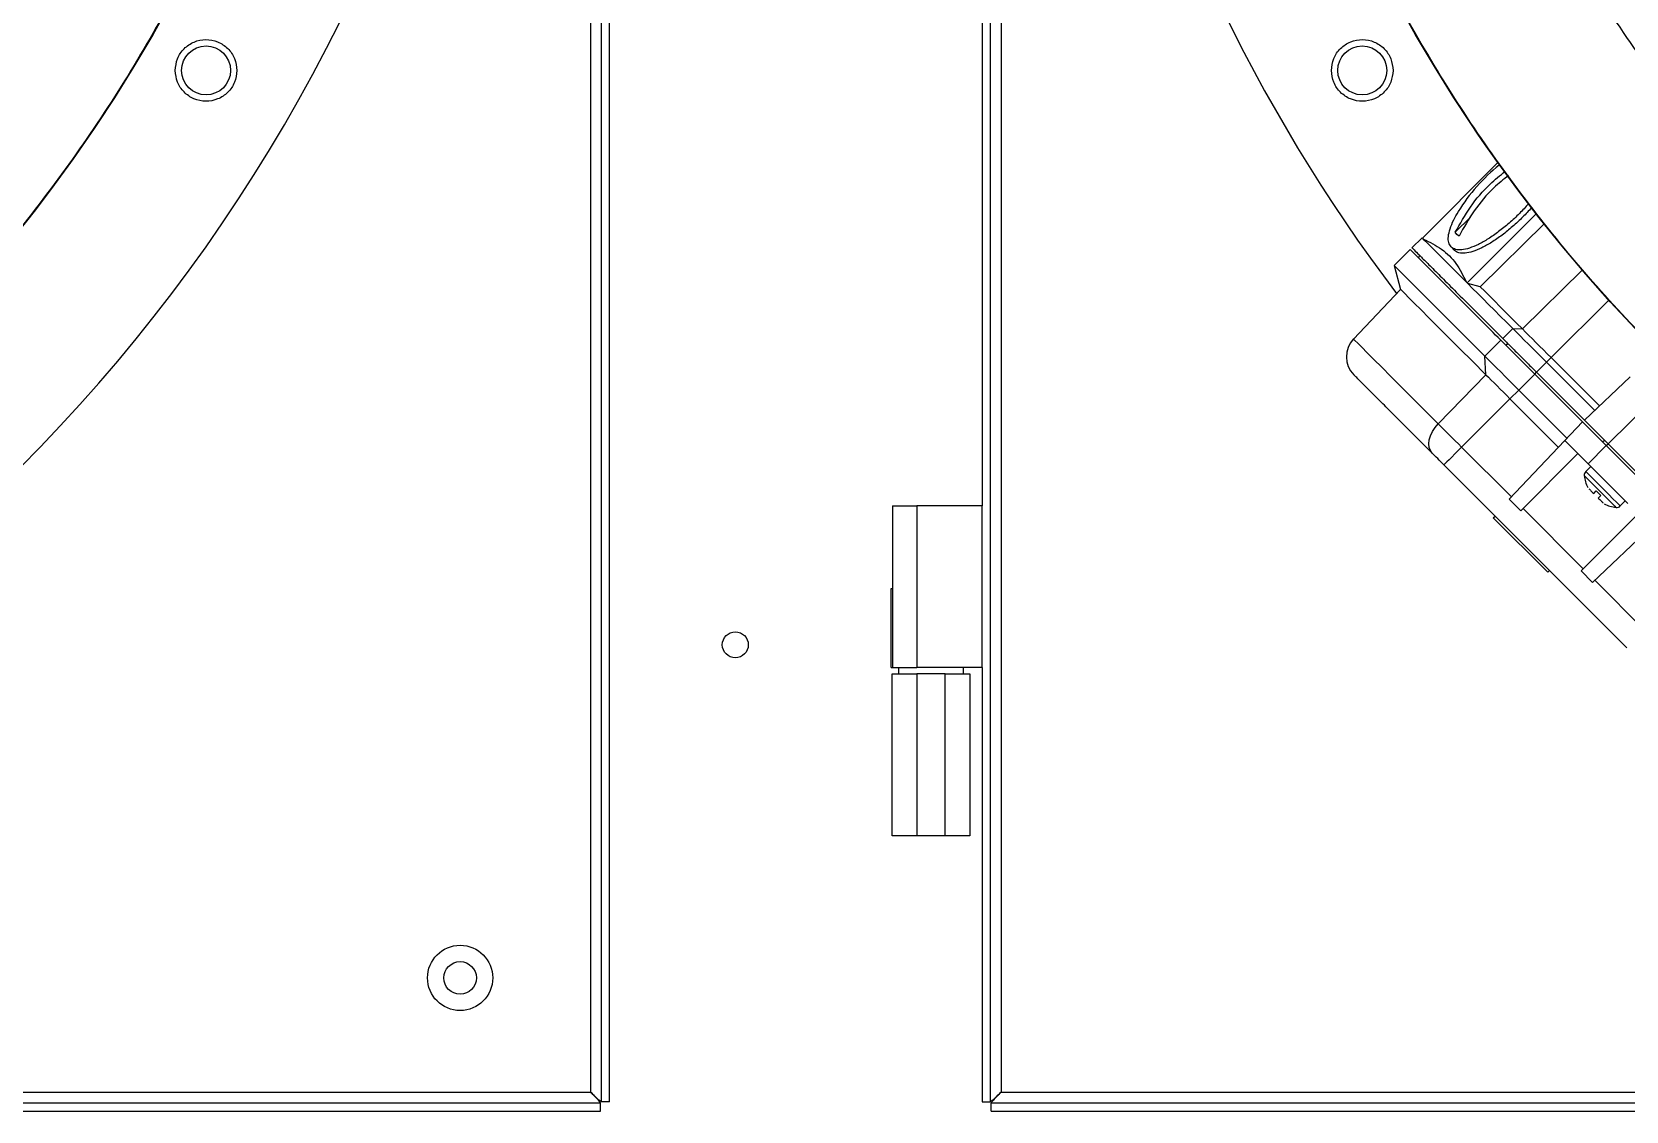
# Model space of a CAD drawing. Header units: inches. Extents: x 1229 to 1453, y -1023 to -720.
# Drawn here: x 1264.35 to 1276.56, y -999.56 to -991.28 of the extents above; entities that cross this region are included whole.
import ezdxf

# ---------------------------------------------------------------- set-up
doc = ezdxf.new("R2010")
doc.units = ezdxf.units.IN
doc.header["$MEASUREMENT"] = 0

msp = doc.modelspace()

# ---------------------------------------------------------------- linework, layer by layer
at = {"color": 18, "linetype": 'Continuous', "lineweight": 25, "true_color": 0x000000}
for p, q in [((1268.6274, -972.161), (1268.6274, -999.411)), ((1268.7104, -999.487), (1268.7104, -972.0851)), ((1268.7734, -999.487), (1268.7734, -972.0851)), ((1271.6904, -972.0851), (1271.6904, -999.487)), ((1271.7734, -972.161), (1271.7734, -999.411)), ((1271.6274, -975.156), (1271.6274, -994.916)), ((1275.5806, -992.2863), (1275.0019, -992.8651)), ((1275.3446, -993.2079), (1275.8737, -992.6788)), ((1275.37, -992.7047), (1275.2541, -992.8207)), ((1275.9375, -992.7532), (1275.4451, -993.2373)), ((1274.9992, -992.8624), (1274.9219, -992.9384)), ((1275.0019, -992.8651), (1275.0089, -992.8721)), ((1275.2228, -992.9329), (1275.2489, -992.9591)), ((1275.2657, -992.8377), (1275.2541, -992.8207)), ((1275.2827, -992.8492), (1275.2657, -992.8377)), ((1274.9077, -992.9519), (1274.7852, -993.0744)), ((1274.9829, -992.9992), (1274.9689, -993.0132)), ((1274.7852, -993.0744), (1274.8343, -993.2579)), ((1276.2264, -993.1097), (1275.7694, -993.5616)), ((1274.8343, -993.2579), (1274.4733, -993.6384)), ((1275.3376, -993.2008), (1275.3446, -993.2079)), ((1275.3497, -993.2129), (1275.3446, -993.2079)), ((1275.4451, -993.2373), (1275.3497, -993.2129)), ((1276.4296, -993.3401), (1275.9888, -993.7809)), ((1275.4806, -993.7699), (1275.6031, -993.6474)), ((1275.6173, -993.6337), (1275.6943, -993.5575)), ((1275.6425, -993.6868), (1275.6564, -993.6728)), ((1275.6943, -993.5575), (1275.7694, -993.5616)), ((1275.4883, -993.9118), (1275.4806, -993.7699)), ((1275.9888, -993.7809), (1275.9532, -993.8165)), ((1275.9888, -993.7809), (1276.359, -994.1511)), ((1275.1238, -994.2888), (1275.4883, -993.9118)), ((1275.7402, -994.0295), (1275.8627, -993.907)), ((1275.8627, -993.907), (1275.8767, -993.893)), ((1276.23, -994.2742), (1275.8627, -993.907)), ((1275.8767, -993.893), (1275.9532, -993.8165)), ((1275.8767, -993.893), (1276.2439, -994.2603)), ((1275.9532, -993.8165), (1276.3225, -994.1857)), ((1275.6731, -994.0966), (1275.7402, -994.0295)), ((1275.7402, -994.0295), (1276.1107, -994.3999)), ((1276.5932, -993.9289), (1276.2439, -994.2603)), ((1275.3023, -994.4674), (1275.6731, -994.0966)), ((1276.0453, -994.4689), (1275.6731, -994.0966)), ((1276.4249, -994.4413), (1276.7626, -994.1108)), ((1276.0919, -994.4198), (1276.23, -994.2742)), ((1276.411, -994.4552), (1276.23, -994.2742)), ((1276.2439, -994.2603), (1276.3971, -994.4134)), ((1275.6843, -994.8493), (1275.3023, -994.4674)), ((1275.6682, -994.8663), (1276.0919, -994.4198)), ((1275.7566, -994.9546), (1276.1943, -994.5169)), ((1276.0919, -994.4198), (1276.096, -994.4186)), ((1276.096, -994.4186), (1276.2733, -994.5959)), ((1276.2733, -994.5959), (1276.411, -994.4552)), ((1276.3831, -994.4274), (1276.3971, -994.4134)), ((1276.3971, -994.4134), (1276.4249, -994.4413)), ((1276.7172, -994.7614), (1276.411, -994.4552)), ((1276.4111, -994.4554), (1276.4249, -994.4413)), ((1276.7311, -994.7475), (1276.4249, -994.4413)), ((1275.1668, -994.6029), (1276.5695, -996.0056)), ((1276.2927, -994.6153), (1276.2541, -994.6538)), ((1276.2733, -994.5959), (1276.5765, -994.8991)), ((1275.6843, -994.8493), (1275.6682, -994.8663)), ((1275.6682, -994.8663), (1275.7566, -994.9546)), ((1276.3147, -994.8226), (1276.3347, -994.8026)), ((1276.3347, -994.8026), (1276.3698, -994.8377)), ((1276.3698, -994.8377), (1276.3498, -994.8577)), ((1276.5186, -994.9183), (1276.5571, -994.8797)), ((1270.9399, -994.916), (1270.9399, -995.5506)), ((1270.9399, -994.916), (1271.1274, -994.916)), ((1271.1274, -994.916), (1271.1274, -996.156)), ((1271.6274, -994.916), (1271.1274, -994.916)), ((1271.6274, -996.156), (1271.6274, -994.916)), ((1275.5452, -995.0092), (1275.5591, -994.9953)), ((1275.9628, -995.4268), (1275.5452, -995.0092)), ((1276.2343, -995.3993), (1275.7731, -994.9381)), ((1276.6555, -994.9781), (1276.2178, -995.4158)), ((1275.5661, -995.0301), (1275.566, -995.0301)), ((1276.7526, -995.0805), (1276.3061, -995.5042)), ((1275.9418, -995.4059), (1275.9419, -995.4059)), ((1275.9628, -995.4268), (1275.9767, -995.4129)), ((1276.2178, -995.4158), (1276.3061, -995.5042)), ((1276.3061, -995.5042), (1276.3231, -995.4881)), ((1276.705, -995.8701), (1276.3231, -995.4881)), ((1270.9299, -996.156), (1270.9299, -995.5506)), ((1270.9299, -995.5506), (1270.9399, -995.5506)), ((1270.9399, -995.5506), (1270.9399, -996.156)), ((1270.9299, -996.156), (1270.9399, -996.156)), ((1270.9394, -997.446), (1270.9394, -996.206)), ((1270.9394, -996.206), (1271.1269, -996.206)), ((1270.9399, -996.156), (1271.1274, -996.156)), ((1270.9864, -996.156), (1270.9864, -996.206)), ((1271.1269, -996.206), (1271.1269, -997.446)), ((1271.3459, -996.206), (1271.1269, -996.206)), ((1271.6274, -996.156), (1271.1274, -996.156)), ((1271.3459, -997.446), (1271.3459, -996.206)), ((1271.3459, -996.206), (1271.5334, -996.206)), ((1271.4864, -996.206), (1271.4864, -996.156)), ((1271.5334, -996.206), (1271.5334, -997.446)), ((1271.6274, -996.156), (1271.6274, -999.487)), ((1271.1269, -997.446), (1270.9394, -997.446)), ((1271.3459, -997.446), (1271.1269, -997.446)), ((1271.5334, -997.446), (1271.3459, -997.446)), ((1241.7734, -999.411), (1268.6274, -999.411)), ((1271.7734, -999.411), (1298.6274, -999.411)), ((1241.6974, -999.494), (1268.7033, -999.494)), ((1268.7033, -999.557), (1268.7033, -999.494)), ((1268.7734, -999.487), (1268.7104, -999.487)), ((1271.6274, -999.487), (1271.6904, -999.487)), ((1271.6974, -999.557), (1271.6974, -999.494)), ((1271.6974, -999.494), (1298.7033, -999.494)), ((1241.6974, -999.557), (1268.7033, -999.557)), ((1271.6974, -999.557), (1298.7033, -999.557))]:
    msp.add_line(p, q, dxfattribs=at)
at = {"color": 18, "linetype": 'Continuous', "lineweight": 25, "true_color": 0x000000, "flags": 128}
for points in [[(1275.0089, -992.8721), (1275.0247, -992.888), (1275.0481, -992.9113), (1275.0787, -992.9419), (1275.1167, -992.9799), (1275.1617, -993.0249), (1275.2137, -993.0769), (1275.2724, -993.1356), (1275.3376, -993.2008)], [(1274.7852, -993.0744), (1274.7903, -993.0795), (1274.8057, -993.0949), (1274.8313, -993.1205), (1274.867, -993.1562), (1274.9125, -993.2017), (1274.9676, -993.2568), (1275.032, -993.3212), (1275.1055, -993.3947), (1275.1875, -993.4767), (1275.2777, -993.5669), (1275.3756, -993.6648), (1275.4806, -993.7699)], [(1274.8343, -993.2579), (1274.8357, -993.2592), (1274.8462, -993.2697), (1274.8672, -993.2907), (1274.8985, -993.3221), (1274.94, -993.3636), (1274.9915, -993.415), (1275.0526, -993.4761), (1275.1229, -993.5464), (1275.2021, -993.6257), (1275.2898, -993.7133), (1275.3854, -993.8089), (1275.4883, -993.9118)], [(1275.3497, -993.2129), (1275.3872, -993.2504), (1275.4263, -993.2896), (1275.4672, -993.3304), (1275.5096, -993.3728), (1275.5536, -993.4168), (1275.599, -993.4622), (1275.646, -993.5092), (1275.6943, -993.5575)], [(1275.4451, -993.2373), (1275.4806, -993.2728), (1275.5177, -993.3098), (1275.5562, -993.3483), (1275.5961, -993.3882), (1275.6374, -993.4296), (1275.6801, -993.4723), (1275.7242, -993.5163), (1275.7694, -993.5616)], [(1274.4733, -993.6384), (1274.4746, -993.6397), (1274.4851, -993.6501), (1274.506, -993.671), (1274.5371, -993.7022), (1274.5784, -993.7435), (1274.6296, -993.7947), (1274.6903, -993.8554), (1274.7603, -993.9254), (1274.8391, -994.0042), (1274.9263, -994.0914), (1275.0214, -994.1864), (1275.1238, -994.2888)], [(1275.6943, -993.5575), (1275.7222, -993.5854), (1275.7518, -993.615), (1275.783, -993.6462), (1275.8155, -993.6787), (1275.849, -993.7122), (1275.8833, -993.7465), (1275.9181, -993.7813), (1275.9532, -993.8165)], [(1275.7694, -993.5616), (1275.793, -993.5852), (1275.8182, -993.6103), (1275.8446, -993.6367), (1275.8721, -993.6642), (1275.9005, -993.6926), (1275.9295, -993.7217), (1275.959, -993.7512), (1275.9888, -993.7809)], [(1275.4806, -993.7699), (1275.5086, -993.7978), (1275.5383, -993.8275), (1275.5696, -993.8588), (1275.6021, -993.8913), (1275.6357, -993.9249), (1275.6701, -993.9593), (1275.705, -993.9943), (1275.7402, -994.0295)], [(1275.4883, -993.9118), (1275.5082, -993.9317), (1275.5293, -993.9529), (1275.5516, -993.9751), (1275.5748, -993.9983), (1275.5987, -994.0222), (1275.6232, -994.0467), (1275.648, -994.0716), (1275.6731, -994.0966)], [(1275.0777, -994.5139), (1275.0631, -994.4941), (1275.0542, -994.4699), (1275.0514, -994.4422), (1275.0547, -994.4119), (1275.0641, -994.3803), (1275.0791, -994.3484), (1275.0992, -994.3176), (1275.1238, -994.2888)], [(1275.1238, -994.2888), (1275.143, -994.3081), (1275.1634, -994.3285), (1275.1849, -994.35), (1275.2073, -994.3724), (1275.2304, -994.3955), (1275.2541, -994.4191), (1275.2781, -994.4432), (1275.3023, -994.4674)], [(1275.3023, -994.4674), (1275.2757, -994.494), (1275.2502, -994.5195), (1275.2267, -994.543), (1275.2063, -994.5634), (1275.1895, -994.5802), (1275.177, -994.5927), (1275.1694, -994.6004), (1275.1668, -994.6029)], [(1276.2541, -994.6538), (1276.259, -994.6587), (1276.2734, -994.673), (1276.2961, -994.6958), (1276.3255, -994.7252), (1276.3595, -994.7591), (1276.3954, -994.7951), (1276.4307, -994.8303), (1276.4626, -994.8623), (1276.4889, -994.8886), (1276.5077, -994.9073), (1276.5174, -994.917), (1276.5186, -994.9183)]]:
    msp.add_lwpolyline(points, dxfattribs=at)
at = {"color": 18, "linetype": 'Continuous', "lineweight": 25, "true_color": 0x000000}
for centre, radius in [((1255.1106, -985.4772), 11.7126), ((1285.1106, -985.4772), 11.7126), ((1285.1106, -985.4772), 8.5704), ((1265.6802, -991.5795), 0.1875), ((1274.541, -991.5795), 0.1875), ((1269.7364, -995.9825), 0.0995), ((1267.6274, -998.536), 0.25), ((1267.6274, -998.536), 0.125)]:
    msp.add_circle(centre, radius, dxfattribs=at)
for centre, radius, start, end in [((1285.1106, -985.4772), 10.2157, 134.36248, 223.03765), ((1255.1106, -985.4772), 10.2157, 314.3624, 43.03697), ((1255.1106, -985.4772), 12.9331, 283.26667, 346.73333), ((1255.1106, -985.4772), 9.8425, 316.0273, 341.93053), ((1285.1106, -985.4772), 12.9331, 193.26667, 217.16308), ((1255.1106, -985.4772), 11.7147, 315.79736, 338.46866), ((1285.1106, -985.4772), 11.7147, 201.53134, 215.54744), ((1276.4278, -993.3585), 1.3451, 128.44754, 148.79579), ((1273.5174, -994.3462), 2.097, 44.93605, 45.03863), ((1274.6161, -993.7739), 0.1969, 136.5, 225), ((1276.282, -994.6816), 0.0394, 135, 186.30033), ((1276.5168, -994.6556), 0.2756, 186.30317, 206.22918), ((1276.5168, -994.6556), 0.2756, 243.77422, 263.67722), ((1276.4908, -994.8904), 0.0394, 263.68868, 315)]:
    msp.add_arc(centre, radius, start, end, dxfattribs=at)
for points, knots in [([(1266.8201, -985.4772), (1266.8153, -985.7326), (1266.8057, -986.2436), (1266.7276, -987.0067), (1266.6035, -987.7632), (1266.4292, -988.51), (1266.2066, -989.2438), (1265.9365, -989.9614), (1265.6201, -990.6599), (1265.2586, -991.3361), (1264.8537, -991.9873), (1264.407, -992.6106), (1263.9206, -993.2033), (1263.3964, -993.763), (1262.8368, -994.2871), (1262.244, -994.7736), (1261.6207, -995.2202), (1260.9696, -995.6252), (1260.2933, -995.9866), (1259.5949, -996.3031), (1258.8772, -996.5732), (1258.1434, -996.7958), (1257.3967, -996.9699), (1256.6401, -997.0948), (1255.877, -997.17), (1255.1106, -997.1951), (1254.3442, -997.17), (1253.5811, -997.0948), (1252.8246, -996.9699), (1252.0778, -996.7958), (1251.344, -996.5732), (1250.6264, -996.3031), (1249.9279, -995.9866), (1249.2517, -995.6252), (1248.6005, -995.2202), (1247.9772, -994.7736), (1247.3845, -994.2871), (1246.8248, -993.763), (1246.3006, -993.2033), (1245.8142, -992.6106), (1245.3675, -991.9873), (1244.9626, -991.3361), (1244.6012, -990.6599), (1244.2847, -989.9614), (1244.0146, -989.2438), (1243.792, -988.51), (1243.6177, -987.7632), (1243.4936, -987.0067), (1243.4156, -986.2436), (1243.4059, -985.7326), (1243.4011, -985.4772)], [0, 0, 0, 0, 0.0208333, 0.0416667, 0.0625, 0.0833333, 0.1041667, 0.125, 0.1458333, 0.1666667, 0.1875, 0.2083333, 0.2291667, 0.25, 0.2708333, 0.2916666, 0.3125, 0.3333333, 0.3541666, 0.375, 0.3958333, 0.4166666, 0.4375, 0.4583333, 0.4791667, 0.5, 0.5208333, 0.5416667, 0.5624999, 0.5833334, 0.6041667, 0.625, 0.6458333, 0.6666667, 0.6875, 0.7083334, 0.7291666, 0.75, 0.7708333, 0.7916666, 0.8125, 0.8333333, 0.8541667, 0.875, 0.8958333, 0.9166667, 0.9375, 0.9583333, 0.9791667, 1, 1, 1, 1]), ([(1265.4628, -985.4772), (1265.4575, -985.7283), (1265.447, -986.2307), (1265.3617, -986.9802), (1265.2261, -987.7218), (1265.0358, -988.4515), (1264.7933, -989.1654), (1264.4994, -989.8598), (1264.156, -990.5311), (1263.7639, -991.175), (1263.3289, -991.7913), (1263.0026, -992.1734), (1262.8394, -992.3644)], [0, 0, 0, 0, 0.10000001, 0.20000001, 0.30000005, 0.40000004, 0.49999999, 0.59999998, 0.70000005, 0.80000007, 0.90000005, 1, 1, 1, 1]), ([(1296.8201, -985.4772), (1296.8153, -985.7326), (1296.8057, -986.2436), (1296.7277, -987.0067), (1296.6035, -987.7632), (1296.4292, -988.51), (1296.2066, -989.2438), (1295.9365, -989.9614), (1295.6201, -990.6599), (1295.2586, -991.3361), (1294.8537, -991.9873), (1294.407, -992.6106), (1293.9206, -993.2033), (1293.3964, -993.763), (1292.8368, -994.2871), (1292.244, -994.7736), (1291.6207, -995.2202), (1290.9696, -995.6252), (1290.2933, -995.9866), (1289.5949, -996.3031), (1288.8772, -996.5732), (1288.1434, -996.7958), (1287.3967, -996.9699), (1286.6401, -997.0948), (1285.877, -997.17), (1285.1106, -997.1951), (1284.3442, -997.17), (1283.5811, -997.0948), (1282.8246, -996.9699), (1282.0778, -996.7958), (1281.344, -996.5732), (1280.6264, -996.3031), (1279.9279, -995.9866), (1279.2517, -995.6252), (1278.6005, -995.2202), (1277.9772, -994.7736), (1277.3845, -994.2871), (1276.8248, -993.763), (1276.3006, -993.2033), (1275.8142, -992.6106), (1275.3675, -991.9873), (1274.9626, -991.3361), (1274.6012, -990.6599), (1274.2847, -989.9614), (1274.0146, -989.2438), (1273.792, -988.51), (1273.6177, -987.7632), (1273.4936, -987.0067), (1273.4156, -986.2436), (1273.4059, -985.7326), (1273.4011, -985.4772)], [0, 0, 0, 0, 0.0208333, 0.0416667, 0.0625, 0.0833333, 0.1041667, 0.125, 0.1458333, 0.1666667, 0.1875, 0.2083333, 0.2291667, 0.25, 0.2708333, 0.2916667, 0.3125, 0.3333333, 0.3541667, 0.375, 0.3958333, 0.4166667, 0.4375, 0.4583333, 0.4791667, 0.5, 0.5208333, 0.5416667, 0.5625, 0.5833333, 0.6041667, 0.625, 0.6458333, 0.6666666, 0.6875, 0.7083333, 0.7291667, 0.75, 0.7708333, 0.7916667, 0.8125, 0.8333333, 0.8541667, 0.875, 0.8958333, 0.9166667, 0.9375, 0.9583333, 0.9791667, 1, 1, 1, 1]), ([(1277.3818, -992.3644), (1277.2187, -992.1734), (1276.8923, -991.7913), (1276.4574, -991.175), (1276.0652, -990.5311), (1275.7218, -989.8598), (1275.4279, -989.1654), (1275.1854, -988.4515), (1274.9951, -987.7218), (1274.8595, -986.9802), (1274.7742, -986.2307), (1274.7637, -985.7283), (1274.7584, -985.4772)], [0, 0, 0, 0, 0.1000001, 0.2000001, 0.2999999, 0.4, 0.5, 0.6, 0.7, 0.8, 0.9, 1, 1, 1, 1]), ([(1265.444, -991.5795), (1265.4475, -991.5488), (1265.4545, -991.4872), (1265.5087, -991.4088), (1265.586, -991.3563), (1265.6783, -991.3372), (1265.7713, -991.3548), (1265.8502, -991.4071), (1265.9056, -991.4861), (1265.9128, -991.5484), (1265.9164, -991.5795)], [0, 0, 0, 0, 0.1243396, 0.2489145, 0.3730924, 0.497137, 0.6223034, 0.7482131, 0.8741137, 1, 1, 1, 1]), ([(1274.3048, -991.5795), (1274.3084, -991.5484), (1274.3156, -991.4861), (1274.371, -991.4071), (1274.4498, -991.3549), (1274.5428, -991.3372), (1274.6351, -991.3562), (1274.7125, -991.4088), (1274.7667, -991.4872), (1274.7737, -991.5488), (1274.7772, -991.5795)], [0, 0, 0, 0, 0.12587801, 0.25177231, 0.37767228, 0.50274036, 0.62674053, 0.75095168, 0.87560523, 1, 1, 1, 1]), ([(1265.9164, -991.5795), (1265.9128, -991.6106), (1265.9057, -991.6728), (1265.8504, -991.7518), (1265.7716, -991.8042), (1265.678, -991.822), (1265.5851, -991.8025), (1265.5079, -991.7494), (1265.4544, -991.6712), (1265.4475, -991.6101), (1265.444, -991.5795)], [0, 0, 0, 0, 0.1257103, 0.2514157, 0.3771319, 0.5028611, 0.6285804, 0.7530784, 0.8763105, 1, 1, 1, 1]), ([(1274.7772, -991.5795), (1274.7738, -991.6101), (1274.7668, -991.6712), (1274.7133, -991.7494), (1274.6361, -991.8025), (1274.5431, -991.822), (1274.4496, -991.8041), (1274.3708, -991.7517), (1274.3156, -991.6728), (1274.3084, -991.6106), (1274.3048, -991.5795)], [0, 0, 0, 0, 0.1236682, 0.2469551, 0.3715504, 0.4972591, 0.6229575, 0.7486436, 0.8743194, 1, 1, 1, 1]), ([(1275.2541, -992.8207), (1275.2912, -992.7549), (1275.3659, -992.6225), (1275.4976, -992.4646), (1275.5971, -992.3845), (1275.6367, -992.3526)], [0, 0, 0, 0, 0.3723685, 0.7502212, 1, 1, 1, 1]), ([(1275.6625, -992.3834), (1275.6239, -992.4146), (1275.5254, -992.4941), (1275.3944, -992.651), (1275.3198, -992.7835), (1275.2827, -992.8492)], [0, 0, 0, 0, 0.24537399, 0.62544409, 1, 1, 1, 1]), ([(1275.2228, -992.9329), (1275.2155, -992.9227), (1275.2009, -992.9024), (1275.1989, -992.8541), (1275.212, -992.7947), (1275.2378, -992.7299), (1275.2653, -992.6831), (1275.2778, -992.6619)], [0, 0, 0, 0, 0.2071479, 0.4142948, 0.6214442, 0.8285922, 1, 1, 1, 1]), ([(1275.8158, -992.6016), (1275.7928, -992.6269), (1275.7458, -992.6786), (1275.6674, -992.7512), (1275.5864, -992.8172), (1275.5061, -992.8726), (1275.43, -992.9154), (1275.3608, -992.9439), (1275.3016, -992.9567), (1275.2533, -992.9547), (1275.2329, -992.9402), (1275.2228, -992.9329)], [0, 0, 0, 0, 0.1064015, 0.2181008, 0.3298003, 0.4415008, 0.5531999, 0.6648998, 0.7766001, 0.8882987, 1, 1, 1, 1]), ([(1275.8378, -992.6322), (1275.8162, -992.656), (1275.7705, -992.7062), (1275.6936, -992.7774), (1275.6125, -992.8434), (1275.5323, -992.8988), (1275.4562, -992.9416), (1275.387, -992.9701), (1275.3278, -992.9829), (1275.2794, -992.9809), (1275.2591, -992.9663), (1275.2489, -992.9591)], [0, 0, 0, 0, 0.1007233, 0.2131323, 0.3255437, 0.4379527, 0.5503606, 0.6627703, 0.7751803, 0.8875909, 1, 1, 1, 1]), ([(1274.922, -992.9383), (1274.9242, -992.9406), (1274.9286, -992.945), (1274.9646, -992.981), (1275.0215, -993.0379), (1275.1009, -993.1172), (1275.201, -993.2174), (1275.3213, -993.3377), (1275.4589, -993.4753), (1275.5645, -993.5809), (1275.6173, -993.6337)], [0, 0, 0, 0, 0.12499982, 0.24999987, 0.37499958, 0.49999982, 0.62499975, 0.74999982, 0.87499986, 1, 1, 1, 1]), ([(1275.0089, -992.8721), (1275.0578, -992.8963), (1275.1551, -992.9444), (1275.2653, -993.0546), (1275.3135, -993.152), (1275.3376, -993.2008)], [0, 0, 0, 0, 0.3341311, 0.6658554, 1, 1, 1, 1]), ([(1275.6031, -993.6474), (1275.5503, -993.5946), (1275.4447, -993.489), (1275.3071, -993.3513), (1275.1868, -993.231), (1275.0866, -993.1308), (1275.0073, -993.0515), (1274.9503, -992.9946), (1274.9144, -992.9586), (1274.9099, -992.9541), (1274.9077, -992.9519)], [0, 0, 0, 0, 0.12499973, 0.25000007, 0.37500026, 0.50000018, 0.62500013, 0.74999998, 0.87500001, 1, 1, 1, 1]), ([(1275.8627, -993.907), (1275.8392, -993.8835), (1275.7922, -993.8364), (1275.724, -993.7682), (1275.6594, -993.7036), (1275.6219, -993.6661), (1275.6031, -993.6474)], [0, 0, 0, 0, 0.25, 0.4999981, 0.7499995, 1, 1, 1, 1]), ([(1275.6173, -993.6337), (1275.636, -993.6524), (1275.6735, -993.6899), (1275.738, -993.7544), (1275.8062, -993.8226), (1275.8532, -993.8696), (1275.8767, -993.893)], [0, 0, 0, 0, 0.2499983, 0.5000002, 0.7499992, 1, 1, 1, 1]), ([(1275.0777, -994.5139), (1275.033, -994.4692), (1274.9428, -994.379), (1274.8242, -994.2604), (1274.7192, -994.1554), (1274.6314, -994.0675), (1274.5621, -993.9982), (1274.5129, -993.9491), (1274.4825, -993.9186), (1274.4787, -993.9149), (1274.4769, -993.9131)], [0, 0, 0, 0, 0.1223947, 0.246996, 0.3731122, 0.5, 0.6268885, 0.7530046, 0.8776056, 1, 1, 1, 1]), ([(1275.1668, -994.6029), (1275.1505, -994.5867), (1275.1179, -994.5541), (1275.0911, -994.5273), (1275.0777, -994.5139)], [0, 0, 0, 0, 0.4999997, 1, 1, 1, 1]), ([(1276.2428, -994.686), (1276.2447, -994.6878), (1276.2483, -994.6915), (1276.2765, -994.7196), (1276.3168, -994.7599), (1276.3646, -994.8078), (1276.4125, -994.8556), (1276.4528, -994.8959), (1276.4809, -994.9241), (1276.4846, -994.9277), (1276.4864, -994.9296)], [0, 0, 0, 0, 0.1249989, 0.2499999, 0.3750009, 0.500001, 0.6250011, 0.7500001, 0.8750011, 1, 1, 1, 1]), ([(1276.278, -994.7859), (1276.2827, -994.7907), (1276.2922, -994.8001), (1276.3072, -994.8151), (1276.3147, -994.8226)], [0, 0, 0, 0, 0.50000628, 1, 1, 1, 1]), ([(1276.3498, -994.8577), (1276.3573, -994.8652), (1276.3723, -994.8802), (1276.3817, -994.8897), (1276.3865, -994.8944)], [0, 0, 0, 0, 0.4999998, 1, 1, 1, 1]), ([(1268.7104, -999.487), (1268.7099, -999.4861), (1268.7089, -999.4843), (1268.7022, -999.4797), (1268.6935, -999.4737), (1268.6806, -999.4632), (1268.6595, -999.4417), (1268.6395, -999.4227), (1268.6274, -999.411)], [0, 0, 0, 0, 0.1341537, 0.2556433, 0.3658237, 0.4665063, 0.674499, 1, 1, 1, 1]), ([(1268.6274, -999.411), (1268.6395, -999.4238), (1268.659, -999.4442), (1268.683, -999.4678), (1268.6947, -999.4838), (1268.7005, -999.4927), (1268.7025, -999.4936), (1268.7033, -999.494)], [0, 0, 0, 0, 0.3419603, 0.5458778, 0.7126603, 0.879217, 1, 1, 1, 1]), ([(1271.7734, -999.411), (1271.7612, -999.4227), (1271.7413, -999.4417), (1271.7202, -999.4631), (1271.7073, -999.4737), (1271.6986, -999.4797), (1271.6918, -999.4843), (1271.6909, -999.4861), (1271.6904, -999.487)], [0, 0, 0, 0, 0.325889, 0.5325982, 0.6334656, 0.7438544, 0.8655826, 1, 1, 1, 1]), ([(1271.6974, -999.494), (1271.698, -999.4933), (1271.6993, -999.4919), (1271.7068, -999.4814), (1271.7212, -999.4644), (1271.7446, -999.4407), (1271.7635, -999.4212), (1271.7734, -999.411)], [0, 0, 0, 0, 0.1568004, 0.313547, 0.4731262, 0.7271245, 1, 1, 1, 1])]:
    msp.add_open_spline(points, degree=3, knots=knots, dxfattribs=at)

doc.saveas('drawing.dxf')
